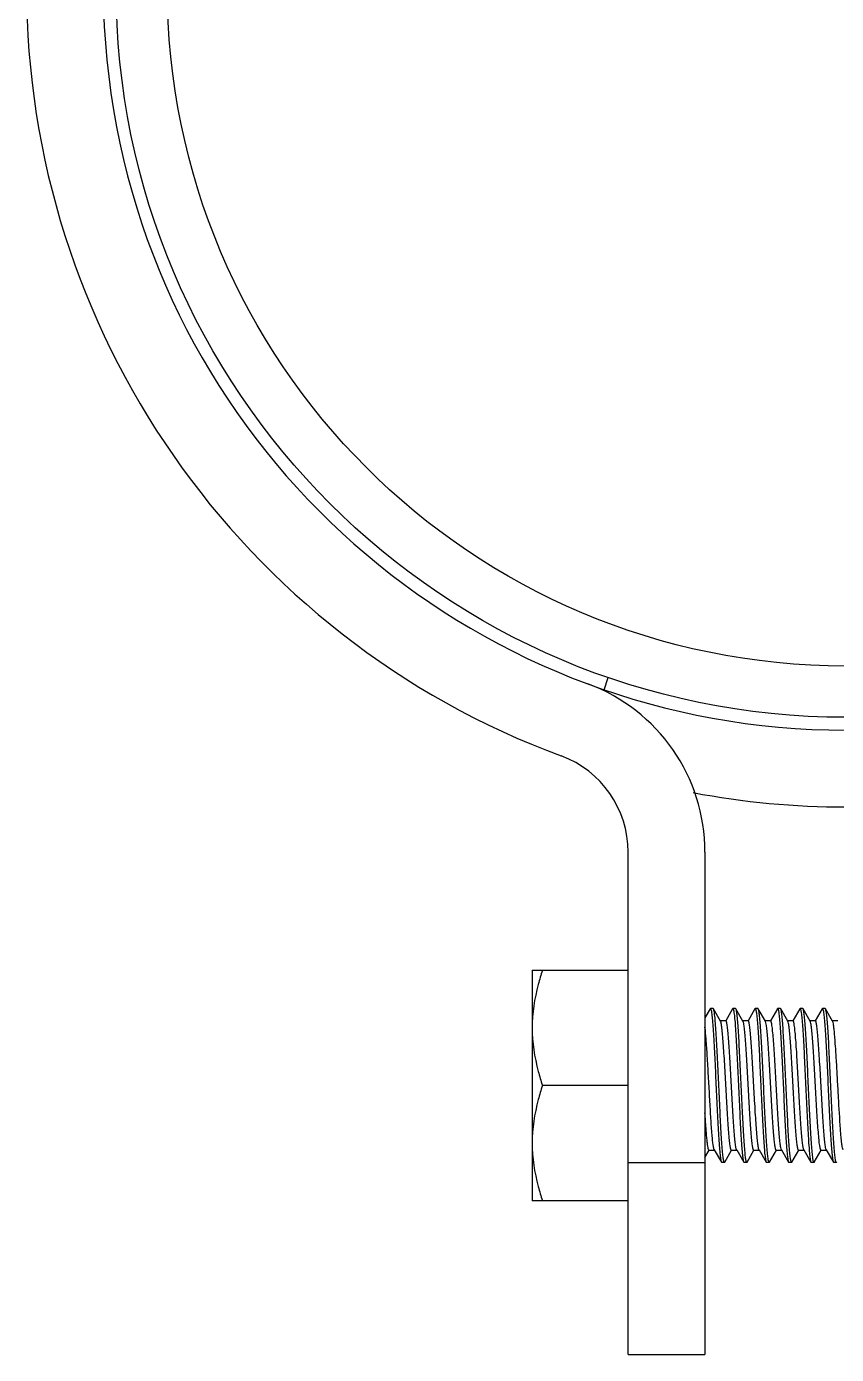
# Model space of a CAD drawing. Extents: x -191212 to 1245715665, y -234495 to 250873.
# Drawn here: x 180284.4 to 180498.3, y 129931.3 to 130281.9 of the extents above; entities that cross this region are included whole.
import ezdxf

# ---------------------------------------------------------------- set-up
doc = ezdxf.new("R2010")
doc.units = 0
doc.header["$LTSCALE"] = 500
doc.layers.get('0').update_dxf_attribs({"linetype": 'CONTINUOUS'})
doc.layers.add('PUB_TEXT', color=7, linetype='CONTINUOUS')

# ---------------------------------------------------------------- blocks, each defined once
blk = doc.blocks.new('deeeeee')
at = {"linetype": 'Continuous'}
for p, q in [((-471852.64, -354624.11), (-471850.98, -354619.31)), ((-471843.07, -354887.92), (-471843.07, -354688.55)), ((-471812.58, -354688.55), (-471812.58, -354887.92)), ((-471881.18, -354735.46), (-471843.07, -354735.46)), ((-471881.18, -354735.46), (-471881.18, -354826.93)), ((-471810.53, -354750.8), (-471812.58, -354754.33)), ((-471810.53, -354750.8), (-471810.42, -354750.7)), ((-471809.31, -354750.7), (-471810.42, -354750.7)), ((-471809.31, -354750.7), (-471810.42, -354750.7)), ((-471810.42, -354750.7), (-471810.4, -354750.71)), ((-471809.19, -354750.8), (-471809.31, -354750.7)), ((-471806.39, -354755.65), (-471809.19, -354750.8)), ((-471801.64, -354750.8), (-471804.36, -354755.5)), ((-471801.64, -354750.8), (-471801.53, -354750.7)), ((-471800.41, -354750.7), (-471801.53, -354750.7)), ((-471800.41, -354750.7), (-471801.53, -354750.7)), ((-471801.53, -354750.7), (-471801.51, -354750.71)), ((-471800.3, -354750.8), (-471800.41, -354750.7)), ((-471797.49, -354755.65), (-471800.3, -354750.8)), ((-471792.75, -354750.8), (-471795.47, -354755.5)), ((-471792.75, -354750.8), (-471792.63, -354750.7)), ((-471791.52, -354750.7), (-471792.63, -354750.7)), ((-471791.52, -354750.7), (-471792.63, -354750.7)), ((-471792.63, -354750.7), (-471792.62, -354750.71)), ((-471791.41, -354750.8), (-471791.52, -354750.7)), ((-471788.6, -354755.65), (-471791.41, -354750.8)), ((-471783.85, -354750.8), (-471786.58, -354755.5)), ((-471783.85, -354750.8), (-471783.74, -354750.7)), ((-471782.63, -354750.7), (-471783.74, -354750.7)), ((-471782.63, -354750.7), (-471783.74, -354750.7)), ((-471783.74, -354750.7), (-471783.72, -354750.71)), ((-471782.51, -354750.8), (-471782.63, -354750.7)), ((-471779.71, -354755.65), (-471782.51, -354750.8)), ((-471774.96, -354750.8), (-471777.68, -354755.5)), ((-471774.96, -354750.8), (-471774.85, -354750.7)), ((-471773.73, -354750.7), (-471774.85, -354750.7)), ((-471773.73, -354750.7), (-471774.85, -354750.7)), ((-471774.85, -354750.7), (-471774.83, -354750.71)), ((-471773.62, -354750.8), (-471773.73, -354750.7)), ((-471770.81, -354755.65), (-471773.62, -354750.8)), ((-471766.07, -354750.8), (-471768.79, -354755.5)), ((-471766.07, -354750.8), (-471765.95, -354750.7)), ((-471764.84, -354750.7), (-471765.95, -354750.7)), ((-471764.84, -354750.7), (-471765.95, -354750.7)), ((-471765.95, -354750.7), (-471765.94, -354750.71)), ((-471764.73, -354750.8), (-471764.84, -354750.7)), ((-471761.92, -354755.65), (-471764.73, -354750.8)), ((-471804.31, -354755.53), (-471806.45, -354755.53)), ((-471795.42, -354755.53), (-471797.56, -354755.53)), ((-471786.53, -354755.53), (-471788.67, -354755.53)), ((-471788.54, -354755.77), (-471788.6, -354755.65)), ((-471777.63, -354755.53), (-471779.77, -354755.53)), ((-471768.74, -354755.53), (-471770.88, -354755.53)), ((-471759.85, -354755.53), (-471761.99, -354755.53)), ((-471843.07, -354781.2), (-471877.1, -354781.2)), ((-471812.58, -354809.75), (-471810.92, -354806.89)), ((-471810.97, -354806.86), (-471808.83, -354806.86)), ((-471808.9, -354806.74), (-471806.09, -354811.59)), ((-471804.75, -354811.59), (-471802.02, -354806.89)), ((-471802.07, -354806.86), (-471799.93, -354806.86)), ((-471800, -354806.74), (-471797.19, -354811.59)), ((-471795.85, -354811.59), (-471793.13, -354806.89)), ((-471793.18, -354806.86), (-471791.04, -354806.86)), ((-471791.11, -354806.74), (-471788.3, -354811.59)), ((-471786.96, -354811.59), (-471784.24, -354806.89)), ((-471784.29, -354806.86), (-471782.15, -354806.86)), ((-471782.21, -354806.74), (-471779.41, -354811.59)), ((-471778.07, -354811.59), (-471775.34, -354806.89)), ((-471775.39, -354806.86), (-471773.25, -354806.86)), ((-471773.32, -354806.74), (-471770.51, -354811.59)), ((-471769.17, -354811.59), (-471766.45, -354806.89)), ((-471766.5, -354806.86), (-471764.36, -354806.86)), ((-471764.43, -354806.74), (-471761.62, -354811.59)), ((-471843.07, -354811.69), (-471812.58, -354811.69)), ((-471806.09, -354811.59), (-471805.97, -354811.69)), ((-471804.86, -354811.69), (-471805.97, -354811.69)), ((-471804.86, -354811.69), (-471805.97, -354811.69)), ((-471804.86, -354811.69), (-471804.88, -354811.69)), ((-471804.75, -354811.59), (-471804.86, -354811.69)), ((-471797.19, -354811.59), (-471797.08, -354811.69)), ((-471795.97, -354811.69), (-471797.08, -354811.69)), ((-471795.97, -354811.69), (-471797.08, -354811.69)), ((-471795.97, -354811.69), (-471795.98, -354811.69)), ((-471795.85, -354811.59), (-471795.97, -354811.69)), ((-471788.3, -354811.59), (-471788.19, -354811.69)), ((-471787.07, -354811.69), (-471788.19, -354811.69)), ((-471787.07, -354811.69), (-471788.19, -354811.69)), ((-471787.07, -354811.69), (-471787.09, -354811.69)), ((-471786.96, -354811.59), (-471787.07, -354811.69)), ((-471779.41, -354811.59), (-471779.29, -354811.69)), ((-471778.18, -354811.69), (-471779.29, -354811.69)), ((-471778.18, -354811.69), (-471779.29, -354811.69)), ((-471778.18, -354811.69), (-471778.2, -354811.69)), ((-471778.07, -354811.59), (-471778.18, -354811.69)), ((-471770.51, -354811.59), (-471770.4, -354811.69)), ((-471769.29, -354811.69), (-471770.4, -354811.69)), ((-471769.29, -354811.69), (-471770.4, -354811.69)), ((-471769.29, -354811.69), (-471769.3, -354811.69)), ((-471769.17, -354811.59), (-471769.29, -354811.69)), ((-471761.62, -354811.59), (-471761.51, -354811.69)), ((-471760.53, -354811.69), (-471761.51, -354811.69)), ((-471760.53, -354811.69), (-471761.51, -354811.69)), ((-471760.46, -354811.65), (-471760.53, -354811.55)), ((-471760.28, -354811.59), (-471760.39, -354811.69)), ((-471843.07, -354826.93), (-471881.18, -354826.93)), ((-471843.07, -354887.92), (-471812.58, -354887.92))]:
    blk.add_line(p, q, dxfattribs=at)
for radius in [289.67, 269.35]:
    blk.add_circle((-471756.68, -354345.41), radius, dxfattribs=at)
for centre, radius, start, end in [((-471756.68, -354345.41), 325.25, 110.3175, 249.6825), ((-471756.68, -354345.41), 294.76, 109, 71), ((-471883.73, -354688.55), 71.15, 0, 69.6825), ((-471883.73, -354688.55), 40.66, 0, 69.6825), ((-471756.68, -354345.41), 325.25, 259.2619, 280.7381)]:
    blk.add_arc(centre, radius, start, end, dxfattribs=at)
for points, knots in [([(-471877.1, -354735.46), (-471877.72, -354737.31), (-471879.97, -354744.73), (-471881.18, -354752.52), (-471881.18, -354758.33)], [0, 0, 0, 0, 0.251892, 1, 1, 1, 1]), ([(-471810.4, -354750.71), (-471810.38, -354750.71), (-471810.28, -354750.79), (-471810.25, -354750.93), (-471810.21, -354751.03)], [0, 0, 0, 0, 0.146246, 1, 1, 1, 1]), ([(-471810.21, -354751.03), (-471810.08, -354751.45), (-471809.9, -354752.65), (-471809.65, -354754.88), (-471809.41, -354757.99), (-471809.05, -354763.55), (-471808.64, -354771.7), (-471808.15, -354782.15), (-471807.74, -354791.03), (-471807.39, -354797.71), (-471807.14, -354802.01), (-471806.89, -354805.62), (-471806.66, -354808.43), (-471806.39, -354810.31), (-471806.25, -354811.31), (-471806.09, -354811.59)], [0, 0, 0, 0, 0.021868, 0.059293, 0.111148, 0.175758, 0.334416, 0.514504, 0.692433, 0.773207, 0.844889, 0.905123, 0.951944, 0.983855, 1, 1, 1, 1]), ([(-471805.07, -354811.36), (-471805.2, -354810.94), (-471805.38, -354809.74), (-471805.63, -354807.51), (-471805.87, -354804.4), (-471806.23, -354798.84), (-471806.65, -354790.68), (-471807.13, -354780.24), (-471807.54, -354771.36), (-471807.89, -354764.68), (-471808.14, -354760.38), (-471808.4, -354756.78), (-471808.62, -354753.96), (-471808.89, -354752.08), (-471809.03, -354751.09), (-471809.19, -354750.8)], [0, 0, 0, 0, 0.021893, 0.059337, 0.111209, 0.175831, 0.334488, 0.514558, 0.692467, 0.773229, 0.8449, 0.905129, 0.951948, 0.983856, 1, 1, 1, 1]), ([(-471801.51, -354750.71), (-471801.49, -354750.71), (-471801.39, -354750.79), (-471801.36, -354750.92), (-471801.32, -354751.02)], [0, 0, 0, 0, 0.147522, 1, 1, 1, 1]), ([(-471801.32, -354751.02), (-471801.19, -354751.44), (-471801.01, -354752.63), (-471800.76, -354754.85), (-471800.52, -354757.95), (-471800.16, -354763.51), (-471799.75, -354771.66), (-471799.26, -354782.12), (-471798.85, -354791), (-471798.5, -354797.69), (-471798.25, -354802), (-471797.99, -354805.61), (-471797.77, -354808.43), (-471797.5, -354810.31), (-471797.36, -354811.31), (-471797.19, -354811.59)], [0, 0, 0, 0, 0.02168, 0.058952, 0.110694, 0.175227, 0.333837, 0.514005, 0.692077, 0.772934, 0.8447, 0.905011, 0.95189, 0.983838, 1, 1, 1, 1]), ([(-471796.17, -354811.36), (-471796.31, -354810.94), (-471796.48, -354809.75), (-471796.73, -354807.51), (-471796.97, -354804.4), (-471797.33, -354798.85), (-471797.75, -354790.69), (-471798.24, -354780.24), (-471798.65, -354771.36), (-471799, -354764.68), (-471799.25, -354760.38), (-471799.5, -354756.78), (-471799.73, -354753.96), (-471800, -354752.08), (-471800.14, -354751.09), (-471800.3, -354750.8)], [0, 0, 0, 0, 0.021869, 0.059298, 0.111159, 0.175773, 0.334425, 0.514513, 0.692436, 0.773203, 0.844885, 0.905123, 0.951945, 0.983855, 1, 1, 1, 1]), ([(-471792.62, -354750.71), (-471792.6, -354750.71), (-471792.49, -354750.79), (-471792.46, -354750.93), (-471792.43, -354751.03)], [0, 0, 0, 0, 0.146192, 1, 1, 1, 1]), ([(-471792.43, -354751.03), (-471792.29, -354751.45), (-471792.12, -354752.65), (-471791.87, -354754.88), (-471791.63, -354757.99), (-471791.27, -354763.55), (-471790.85, -354771.71), (-471790.37, -354782.16), (-471789.95, -354791.03), (-471789.6, -354797.71), (-471789.35, -354802.01), (-471789.1, -354805.62), (-471788.87, -354808.43), (-471788.6, -354810.31), (-471788.46, -354811.31), (-471788.3, -354811.59)], [0, 0, 0, 0, 0.021875, 0.059308, 0.111172, 0.175789, 0.334441, 0.514524, 0.692444, 0.773209, 0.844888, 0.905124, 0.951946, 0.983855, 1, 1, 1, 1]), ([(-471787.28, -354811.37), (-471787.41, -354810.96), (-471787.59, -354809.77), (-471787.84, -354807.54), (-471788.08, -354804.44), (-471788.44, -354798.88), (-471788.86, -354790.73), (-471789.34, -354780.27), (-471789.75, -354771.39), (-471790.1, -354764.7), (-471790.35, -354760.39), (-471790.61, -354756.78), (-471790.83, -354753.96), (-471791.1, -354752.08), (-471791.24, -354751.09), (-471791.41, -354750.8)], [0, 0, 0, 0, 0.021696, 0.058981, 0.110733, 0.175273, 0.333889, 0.51405, 0.692109, 0.772959, 0.844718, 0.905021, 0.951895, 0.98384, 1, 1, 1, 1]), ([(-471783.72, -354750.71), (-471783.7, -354750.71), (-471783.6, -354750.79), (-471783.57, -354750.93), (-471783.53, -354751.03)], [0, 0, 0, 0, 0.146067, 1, 1, 1, 1]), ([(-471783.53, -354751.03), (-471783.4, -354751.45), (-471783.22, -354752.65), (-471782.97, -354754.88), (-471782.73, -354757.99), (-471782.37, -354763.55), (-471781.96, -354771.71), (-471781.47, -354782.16), (-471781.06, -354791.03), (-471780.71, -354797.71), (-471780.46, -354802.01), (-471780.21, -354805.62), (-471779.98, -354808.43), (-471779.71, -354810.31), (-471779.57, -354811.31), (-471779.41, -354811.59)], [0, 0, 0, 0, 0.021894, 0.059339, 0.111212, 0.175833, 0.334492, 0.514561, 0.69247, 0.773231, 0.844902, 0.905131, 0.951948, 0.983856, 1, 1, 1, 1]), ([(-471778.39, -354811.36), (-471778.52, -354810.94), (-471778.7, -354809.75), (-471778.95, -354807.51), (-471779.19, -354804.4), (-471779.55, -354798.85), (-471779.96, -354790.69), (-471780.45, -354780.24), (-471780.86, -354771.36), (-471781.21, -354764.68), (-471781.46, -354760.38), (-471781.71, -354756.78), (-471781.94, -354753.96), (-471782.21, -354752.08), (-471782.35, -354751.09), (-471782.51, -354750.8)], [0, 0, 0, 0, 0.021872, 0.059299, 0.111157, 0.175768, 0.334426, 0.51451, 0.692437, 0.773209, 0.84489, 0.905124, 0.951944, 0.983855, 1, 1, 1, 1]), ([(-471774.83, -354750.71), (-471774.81, -354750.71), (-471774.71, -354750.79), (-471774.67, -354750.92), (-471774.64, -354751.03)], [0, 0, 0, 0, 0.14652, 1, 1, 1, 1]), ([(-471774.64, -354751.03), (-471774.51, -354751.45), (-471774.33, -354752.64), (-471774.08, -354754.87), (-471773.84, -354757.98), (-471773.48, -354763.54), (-471773.06, -354771.7), (-471772.58, -354782.15), (-471772.17, -354791.02), (-471771.82, -354797.71), (-471771.57, -354802.01), (-471771.31, -354805.61), (-471771.09, -354808.43), (-471770.82, -354810.31), (-471770.68, -354811.31), (-471770.51, -354811.59)], [0, 0, 0, 0, 0.021827, 0.05922, 0.111051, 0.175644, 0.334293, 0.514399, 0.692358, 0.77315, 0.84485, 0.9051, 0.951933, 0.983851, 1, 1, 1, 1]), ([(-471769.49, -354811.36), (-471769.63, -354810.94), (-471769.8, -354809.74), (-471770.05, -354807.51), (-471770.29, -354804.4), (-471770.65, -354798.84), (-471771.07, -354790.69), (-471771.56, -354780.24), (-471771.97, -354771.36), (-471772.32, -354764.68), (-471772.57, -354760.38), (-471772.82, -354756.78), (-471773.05, -354753.96), (-471773.32, -354752.08), (-471773.46, -354751.09), (-471773.62, -354750.8)], [0, 0, 0, 0, 0.021888, 0.05933, 0.1112, 0.17582, 0.334476, 0.514549, 0.692461, 0.773223, 0.844896, 0.905127, 0.951947, 0.983856, 1, 1, 1, 1]), ([(-471765.94, -354750.71), (-471765.92, -354750.71), (-471765.81, -354750.79), (-471765.78, -354750.92), (-471765.75, -354751.02)], [0, 0, 0, 0, 0.147302, 1, 1, 1, 1]), ([(-471765.75, -354751.02), (-471765.61, -354751.44), (-471765.44, -354752.63), (-471765.19, -354754.85), (-471764.95, -354757.96), (-471764.59, -354763.51), (-471764.17, -354771.67), (-471763.69, -354782.13), (-471763.27, -354791.01), (-471762.92, -354797.69), (-471762.68, -354802), (-471762.42, -354805.61), (-471762.19, -354808.43), (-471761.92, -354810.31), (-471761.78, -354811.31), (-471761.62, -354811.59)], [0, 0, 0, 0, 0.021712, 0.059011, 0.110774, 0.175321, 0.333937, 0.514091, 0.692138, 0.77298, 0.844732, 0.90503, 0.9519, 0.983841, 1, 1, 1, 1]), ([(-471760.53, -354811.55), (-471760.69, -354811.23), (-471760.84, -354810.16), (-471761.11, -354808.14), (-471761.34, -354805.18), (-471761.6, -354801.4), (-471761.85, -354796.93), (-471762.21, -354790.04), (-471762.63, -354780.99), (-471763.05, -354771.94), (-471763.4, -354765.1), (-471763.65, -354760.67), (-471763.91, -354756.96), (-471764.14, -354754.05), (-471764.42, -354752.12), (-471764.56, -354751.09), (-471764.73, -354750.8)], [0, 0, 0, 0, 0.017781, 0.051792, 0.101046, 0.163901, 0.238227, 0.321493, 0.50325, 0.684515, 0.767186, 0.840711, 0.902583, 0.950706, 0.983484, 1, 1, 1, 1]), ([(-471881.18, -354758.33), (-471881.18, -354764.13), (-471879.97, -354771.92), (-471877.72, -354779.34), (-471877.1, -354781.2)], [0, 0, 0, 0, 0.748108, 1, 1, 1, 1]), ([(-471808.9, -354806.74), (-471809.02, -354806.52), (-471809.17, -354805.8), (-471809.4, -354804.43), (-471809.61, -354802.43), (-471809.94, -354798.73), (-471810.31, -354793.07), (-471810.75, -354785.51), (-471811.19, -354777.49), (-471811.62, -354769.86), (-471812.05, -354763.42), (-471812.38, -354759.61), (-471812.58, -354758.03)], [0, 0, 0, 0, 0.015697, 0.044446, 0.085716, 0.138485, 0.272802, 0.433446, 0.603652, 0.765638, 0.902498, 1, 1, 1, 1]), ([(-471802.07, -354806.86), (-471802.13, -354806.86), (-471802.26, -354806.68), (-471802.44, -354806.09), (-471802.68, -354804.73), (-471802.92, -354802.54), (-471803.18, -354799.55), (-471803.44, -354795.91), (-471803.7, -354791.73), (-471803.97, -354787.17), (-471804.32, -354780.82), (-471804.66, -354774.53), (-471805.02, -354768.52), (-471805.29, -354764.59), (-471805.55, -354761.27), (-471805.79, -354758.65), (-471806.06, -354756.87), (-471806.23, -354755.93), (-471806.39, -354755.65)], [0, 0, 0, 0, 0.003456, 0.010692, 0.037889, 0.081613, 0.140407, 0.212192, 0.2944, 0.384075, 0.47799, 0.664972, 0.751304, 0.828651, 0.894236, 0.945722, 0.981321, 1, 1, 1, 1]), ([(-471800, -354806.74), (-471800.16, -354806.47), (-471800.32, -354805.52), (-471800.6, -354803.75), (-471800.84, -354801.13), (-471801.1, -354797.8), (-471801.36, -354793.87), (-471801.73, -354787.87), (-471802.07, -354781.57), (-471802.42, -354775.22), (-471802.69, -354770.66), (-471802.95, -354766.49), (-471803.21, -354762.85), (-471803.47, -354759.86), (-471803.71, -354757.66), (-471803.95, -354756.3), (-471804.12, -354755.71), (-471804.25, -354755.53), (-471804.31, -354755.53)], [0, 0, 0, 0, 0.01868, 0.054278, 0.105764, 0.171348, 0.248694, 0.335026, 0.52201, 0.615925, 0.705601, 0.787808, 0.859593, 0.918386, 0.962109, 0.989306, 0.996546, 1, 1, 1, 1]), ([(-471793.18, -354806.86), (-471793.24, -354806.86), (-471793.37, -354806.68), (-471793.54, -354806.09), (-471793.78, -354804.73), (-471794.02, -354802.54), (-471794.29, -354799.55), (-471794.55, -354795.91), (-471794.81, -354791.73), (-471795.07, -354787.17), (-471795.43, -354780.82), (-471795.77, -354774.53), (-471796.13, -354768.52), (-471796.39, -354764.59), (-471796.66, -354761.27), (-471796.9, -354758.65), (-471797.17, -354756.87), (-471797.33, -354755.93), (-471797.49, -354755.65)], [0, 0, 0, 0, 0.003455, 0.010693, 0.037891, 0.081614, 0.140407, 0.212192, 0.2944, 0.384075, 0.47799, 0.664974, 0.751306, 0.828653, 0.894237, 0.945722, 0.98132, 1, 1, 1, 1]), ([(-471791.11, -354806.74), (-471791.27, -354806.47), (-471791.43, -354805.52), (-471791.7, -354803.75), (-471791.94, -354801.13), (-471792.21, -354797.8), (-471792.47, -354793.87), (-471792.83, -354787.87), (-471793.18, -354781.57), (-471793.53, -354775.22), (-471793.79, -354770.66), (-471794.06, -354766.49), (-471794.32, -354762.85), (-471794.58, -354759.86), (-471794.82, -354757.66), (-471795.06, -354756.3), (-471795.23, -354755.71), (-471795.36, -354755.53), (-471795.42, -354755.53)], [0, 0, 0, 0, 0.018679, 0.054277, 0.105763, 0.171348, 0.248695, 0.335027, 0.52201, 0.615925, 0.7056, 0.787807, 0.859593, 0.918386, 0.96211, 0.989308, 0.996544, 1, 1, 1, 1]), ([(-471784.29, -354806.86), (-471784.35, -354806.86), (-471784.47, -354806.68), (-471784.65, -354806.11), (-471784.88, -354804.78), (-471785.12, -354802.64), (-471785.38, -354799.73), (-471785.63, -354796.17), (-471785.89, -354792.08), (-471786.16, -354787.6), (-471786.5, -354781.34), (-471786.92, -354773.77), (-471787.35, -354766.64), (-471787.72, -354761.77), (-471787.96, -354759.06), (-471788.22, -354757.14), (-471788.4, -354756.11), (-471788.54, -354755.77)], [0, 0, 0, 0, 0.003398, 0.010481, 0.037063, 0.079811, 0.137346, 0.207687, 0.288384, 0.376611, 0.469274, 0.654855, 0.819309, 0.886268, 0.939811, 0.978111, 1, 1, 1, 1]), ([(-471782.21, -354806.74), (-471782.38, -354806.47), (-471782.54, -354805.52), (-471782.81, -354803.75), (-471783.05, -354801.13), (-471783.32, -354797.8), (-471783.58, -354793.87), (-471783.94, -354787.87), (-471784.28, -354781.57), (-471784.63, -354775.22), (-471784.9, -354770.66), (-471785.16, -354766.49), (-471785.42, -354762.85), (-471785.68, -354759.86), (-471785.93, -354757.66), (-471786.16, -354756.3), (-471786.34, -354755.71), (-471786.47, -354755.53), (-471786.53, -354755.53)], [0, 0, 0, 0, 0.01868, 0.054279, 0.105766, 0.17135, 0.248697, 0.335029, 0.522011, 0.615926, 0.705601, 0.78781, 0.859595, 0.918388, 0.962111, 0.989307, 0.996546, 1, 1, 1, 1]), ([(-471775.39, -354806.86), (-471775.45, -354806.86), (-471775.58, -354806.68), (-471775.76, -354806.09), (-471775.99, -354804.73), (-471776.24, -354802.54), (-471776.5, -354799.55), (-471776.76, -354795.91), (-471777.02, -354791.73), (-471777.29, -354787.17), (-471777.64, -354780.82), (-471777.98, -354774.53), (-471778.34, -354768.52), (-471778.6, -354764.59), (-471778.87, -354761.27), (-471779.11, -354758.65), (-471779.38, -354756.87), (-471779.54, -354755.93), (-471779.71, -354755.65)], [0, 0, 0, 0, 0.003456, 0.010692, 0.037889, 0.081613, 0.140406, 0.212192, 0.294399, 0.384075, 0.477989, 0.664972, 0.751304, 0.828651, 0.894236, 0.945722, 0.981321, 1, 1, 1, 1]), ([(-471773.43, -354806.49), (-471773.56, -354806.09), (-471773.74, -354804.98), (-471773.99, -354802.93), (-471774.24, -354800.14), (-471774.61, -354795.23), (-471775.03, -354788.11), (-471775.44, -354780.59), (-471775.79, -354774.4), (-471776.04, -354770.01), (-471776.3, -354765.99), (-471776.56, -354762.51), (-471776.81, -354759.65), (-471777.05, -354757.56), (-471777.28, -354756.27), (-471777.45, -354755.7), (-471777.58, -354755.53), (-471777.63, -354755.53)], [0, 0, 0, 0, 0.024737, 0.065402, 0.120735, 0.188882, 0.353983, 0.53832, 0.629884, 0.716845, 0.796224, 0.865309, 0.92175, 0.963653, 0.989702, 0.996649, 1, 1, 1, 1]), ([(-471766.5, -354806.86), (-471766.56, -354806.86), (-471766.69, -354806.68), (-471766.86, -354806.09), (-471767.1, -354804.73), (-471767.34, -354802.54), (-471767.6, -354799.55), (-471767.87, -354795.91), (-471768.13, -354791.73), (-471768.39, -354787.17), (-471768.75, -354780.82), (-471769.09, -354774.53), (-471769.45, -354768.52), (-471769.71, -354764.59), (-471769.98, -354761.27), (-471770.22, -354758.65), (-471770.49, -354756.87), (-471770.65, -354755.93), (-471770.81, -354755.65)], [0, 0, 0, 0, 0.003456, 0.010693, 0.037891, 0.081614, 0.140408, 0.212193, 0.2944, 0.384075, 0.47799, 0.664974, 0.751306, 0.828653, 0.894237, 0.945723, 0.981321, 1, 1, 1, 1]), ([(-471764.43, -354806.74), (-471764.59, -354806.47), (-471764.75, -354805.52), (-471765.02, -354803.75), (-471765.26, -354801.13), (-471765.53, -354797.8), (-471765.79, -354793.87), (-471766.15, -354787.87), (-471766.49, -354781.57), (-471766.85, -354775.22), (-471767.11, -354770.66), (-471767.37, -354766.49), (-471767.64, -354762.85), (-471767.9, -354759.86), (-471768.14, -354757.66), (-471768.38, -354756.3), (-471768.55, -354755.71), (-471768.68, -354755.53), (-471768.74, -354755.53)], [0, 0, 0, 0, 0.018679, 0.054277, 0.105763, 0.171348, 0.248694, 0.335027, 0.52201, 0.615925, 0.7056, 0.787807, 0.859592, 0.918386, 0.96211, 0.989307, 0.996544, 1, 1, 1, 1]), ([(-471757.74, -354806.75), (-471757.89, -354806.48), (-471758.05, -354805.59), (-471758.32, -354803.9), (-471758.55, -354801.43), (-471759.04, -354795.35), (-471759.47, -354787.74), (-471759.96, -354778.9), (-471760.33, -354772.18), (-471760.71, -354766.15), (-471761.03, -354761.76), (-471761.31, -354758.94), (-471761.49, -354757.43), (-471761.68, -354756.38), (-471761.82, -354755.83), (-471761.92, -354755.65)], [0, 0, 0, 0, 0.017852, 0.051664, 0.100534, 0.162875, 0.407985, 0.545976, 0.68048, 0.801297, 0.899285, 0.937334, 0.967097, 0.988058, 1, 1, 1, 1]), ([(-471877.1, -354781.2), (-471877.72, -354783.05), (-471879.97, -354790.47), (-471881.18, -354798.26), (-471881.18, -354804.07)], [0, 0, 0, 0, 0.251892, 1, 1, 1, 1]), ([(-471810.97, -354806.86), (-471811.08, -354806.86), (-471811.25, -354806.4), (-471811.41, -354805.71), (-471811.6, -354804.39), (-471811.79, -354802.68), (-471811.99, -354800.51), (-471812.27, -354796.9), (-471812.45, -354794.01), (-471812.58, -354791.98)], [0, 0, 0, 0, 0.021802, 0.074827, 0.160247, 0.276725, 0.42207, 0.593424, 1, 1, 1, 1]), ([(-471881.18, -354804.07), (-471881.18, -354809.87), (-471879.97, -354817.66), (-471877.72, -354825.08), (-471877.1, -354826.93)], [0, 0, 0, 0, 0.748108, 1, 1, 1, 1]), ([(-471804.88, -354811.69), (-471804.9, -354811.68), (-471805, -354811.6), (-471805.04, -354811.47), (-471805.07, -354811.36)], [0, 0, 0, 0, 0.146075, 1, 1, 1, 1]), ([(-471795.98, -354811.69), (-471796, -354811.68), (-471796.11, -354811.6), (-471796.14, -354811.47), (-471796.17, -354811.36)], [0, 0, 0, 0, 0.146237, 1, 1, 1, 1]), ([(-471787.09, -354811.69), (-471787.11, -354811.68), (-471787.21, -354811.6), (-471787.25, -354811.47), (-471787.28, -354811.37)], [0, 0, 0, 0, 0.147411, 1, 1, 1, 1]), ([(-471778.2, -354811.69), (-471778.22, -354811.68), (-471778.32, -354811.6), (-471778.35, -354811.47), (-471778.39, -354811.36)], [0, 0, 0, 0, 0.14622, 1, 1, 1, 1]), ([(-471769.3, -354811.69), (-471769.32, -354811.68), (-471769.43, -354811.6), (-471769.46, -354811.47), (-471769.49, -354811.36)], [0, 0, 0, 0, 0.146104, 1, 1, 1, 1]), ([(-471760.39, -354811.69), (-471760.41, -354811.69), (-471760.43, -354811.68), (-471760.45, -354811.66), (-471760.46, -354811.65)], [0, 0, 0, 0, 0.450523, 1, 1, 1, 1])]:
    blk.add_open_spline(points, degree=3, knots=knots, dxfattribs=at)
blk.add_open_spline([(-471773.32, -354806.74), (-471773.37, -354806.66), (-471773.4, -354806.58), (-471773.43, -354806.49)], degree=3, dxfattribs=at)

msp = doc.modelspace()

# ---------------------------------------------------------------- block references
at = {"layer": 'PUB_TEXT', "xscale": 0.6652800000000001, "yscale": 0.6652800000000001, "zscale": 0.6652800000000001}
msp.add_blockref('deeeeee', (494351.1, 366031.13), dxfattribs=at)

doc.saveas('drawing.dxf')
